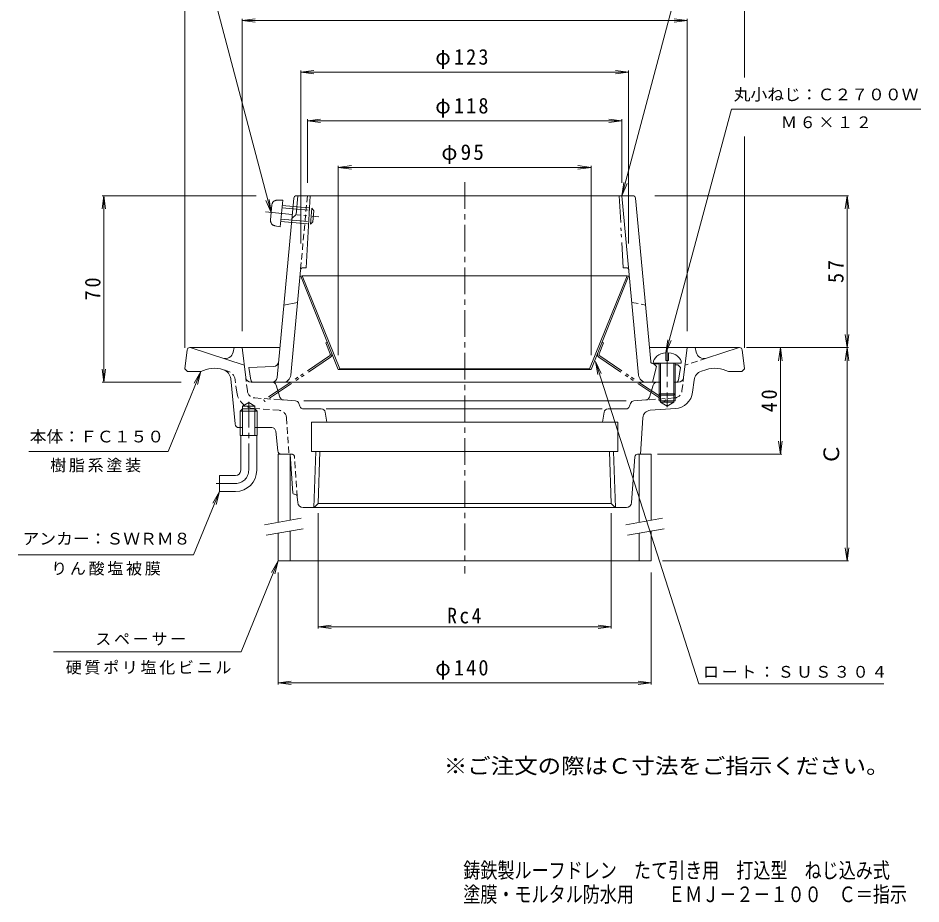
# Model space of a CAD drawing. Units: millimetres, scale not verified. Extents: x -193 to 148, y -230 to 275.
# Drawn here: x -190.9 to 147.7, y -229.9 to 102.5 of the extents above; entities that cross this region are included whole.
import ezdxf
from ezdxf.enums import TextEntityAlignment as Align

# ---------------------------------------------------------------- set-up
doc = ezdxf.new("R2010")
doc.units = ezdxf.units.MM
doc.header["$LTSCALE"] = 2
for name, pattern in [('CHAIN1', [8, 5, -1, 1, -1]), ('DASHED1', [1.8, 1.2, -0.6]), ('DOUBLE_CHAIN1', [8.8, 5, -1, 0.6, -0.6, 0.6, -1])]:
    doc.linetypes.add(name, pattern=pattern)
for name, color, linetype, lineweight in [('0-0_通り芯', 3, 'Continuous', 9), ('0-2_仕上', 6, 'Continuous', 9), ('0-3_建具', 4, 'Continuous', 9), ('0-4_その他', 7, 'Continuous', 9), ('0-5_寸法', 7, 'Continuous', 9), ('0-6_ハッチ', 2, 'DOUBLE_CHAIN1', 9), ('0-A', 4, 'Continuous', 9)]:
    doc.layers.add(name, color=color, linetype=linetype, lineweight=lineweight)
doc.layers.add('F-4_F-4ﾚｲﾔ', color=6, linetype='Continuous')
doc.layers.add('F-5_F-5ﾚｲﾔ', color=2, linetype='Continuous')
doc.styles.add('ＭＳ ゴシック', font='')
doc.styles.get('ＭＳ ゴシック').set_extended_font_data('MS Gothic')

msp = doc.modelspace()

# ---------------------------------------------------------------- linework, layer by layer
at = {"layer": '0-0_通り芯', "linetype": 'CHAIN1'}
for p, q in [((-23.414, 40.901), (-23.414, -105.849)), ((-104.414, -67.14), (-104.414, -41.413)), ((-109.414, -72.14), (-116.575, -72.14))]:
    msp.add_line(p, q, dxfattribs=at)
at = {"layer": '0-0_通り芯'}
for p, q in [((-127.524, -22.016), (-128.414, -29.14)), ((-126.531, -21.14), (-92.696, -21.14)), ((-106.104, -27.739), (-126.414, -21.14)), ((-110.256, -22.863), (-109.914, -21.14)), ((-105.537, -32.356), (-106.914, -21.14)), ((45.868, -21.14), (79.703, -21.14)), ((58.705, -32.383), (60.086, -21.14)), ((63.428, -22.863), (63.086, -21.14)), ((67.298, -25.132), (79.586, -21.14)), ((80.696, -22.016), (81.586, -29.14)), ((-127.414, -30.14), (-128.414, -29.14)), ((-122.414, -30.14), (-127.414, -30.14)), ((67.066, -29.413), (65.359, -29.968)), ((75.586, -30.14), (80.586, -30.14)), ((80.586, -30.14), (81.586, -29.14)), ((-109.544, -49.782), (-111.164, -32.832)), ((62.062, -37.865), (62.625, -33.285)), ((-95.524, -34.14), (-103.549, -34.14)), ((-94.09, -35.201), (-92.715, -39.699)), ((47.262, -35.201), (45.887, -39.699)), ((48.696, -34.14), (50.086, -34.14)), ((55.086, -34.14), (56.72, -34.14)), ((49.586, -38.493), (49.586, -41.14)), ((50.086, -38.993), (50.086, -41.64)), ((55.086, -38.993), (55.086, -41.64)), ((55.586, -38.493), (55.586, -41.14)), ((-106.774, -43.14), (-104.414, -41.777)), ((-106.774, -54.14), (-106.774, -43.14)), ((-102.054, -43.14), (-106.774, -43.14)), ((-102.054, -43.14), (-104.414, -41.777)), ((-102.054, -54.14), (-102.054, -43.14)), ((-91.386, -40.757), (-86.915, -41.069)), ((-85.597, -42.092), (-85.256, -43.114)), ((37.117, -41.14), (-83.78, -41.14)), ((38.769, -42.091), (38.428, -43.114)), ((44.557, -40.757), (40.087, -41.07)), ((46.204, -44.652), (55.603, -43.994)), ((49.586, -41.14), (55.586, -41.14)), ((50.086, -41.64), (52.586, -43.083)), ((-106.774, -44.14), (-107.589, -44.939)), ((-101.239, -44.939), (-107.589, -44.939)), ((-107.589, -54.14), (-107.589, -44.939)), ((-102.054, -44.14), (-106.774, -44.14)), ((-101.239, -44.939), (-102.054, -44.14)), ((-101.239, -54.14), (-101.239, -44.939)), ((-77.185, -44.14), (-83.833, -44.14)), ((-75.705, -45.393), (-75.081, -49.14)), ((-75.317, -44.14), (28.201, -44.14)), ((28.877, -45.393), (28.253, -49.14)), ((30.357, -44.14), (37.005, -44.14)), ((-80.914, -49.14), (-80.914, -60.14)), ((34.086, -49.14), (-80.914, -49.14)), ((34.086, -49.14), (34.086, -60.14)), ((43.42, -47.437), (42.473, -61.14)), ((-108.051, -51.14), (-106.774, -51.14)), ((-101.239, -54.14), (-107.589, -54.14)), ((-107.414, -67.14), (-107.414, -54.14)), ((-102.054, -51.14), (-95.771, -51.14)), ((-101.414, -67.14), (-101.414, -54.14)), ((-93.549, -59.789), (-94.279, -52.49)), ((34.086, -60.14), (-80.914, -60.14)), ((-79.929, -81.14), (-79.273, -60.14)), ((-78.403, -79.628), (-77.794, -60.14)), ((31.575, -79.628), (30.966, -60.14)), ((33.101, -81.14), (32.445, -60.14)), ((-88.914, -61.14), (-92.057, -61.14)), ((-87.909, -75.674), (-88.914, -61.14)), ((39.215, -79.277), (40.404, -62.071)), ((41.402, -61.14), (42.473, -61.14)), ((-115.414, -69.139), (-115.414, -75.14)), ((-109.414, -69.139), (-115.414, -69.139)), ((-109.414, -75.14), (-115.414, -75.14)), ((-87.411, -76.14), (-87.193, -76.14)), ((-86.195, -77.071), (-86.043, -79.278)), ((-84.048, -81.14), (37.219, -81.14)), ((-79.914, -81.14), (-78.403, -79.628)), ((31.575, -79.628), (-78.403, -79.628)), ((33.086, -81.14), (31.575, -79.628))]:
    msp.add_line(p, q, dxfattribs=at)
at = {"layer": '0-0_通り芯', "linetype": 'DASHED1'}
for p, q in [((67.298, -25.132), (59.276, -27.739)), ((-112.187, -29.968), (-113.91, -29.408)), ((-108.89, -37.865), (-109.453, -33.285)), ((-104.92, -37.377), (-105.53, -32.411)), ((58.092, -37.377), (58.705, -32.383)), ((-102.152, -40.004), (-91.386, -40.757)), ((55.324, -40.004), (44.557, -40.757)), ((-93.032, -44.652), (-102.431, -43.994)), ((-90.249, -47.437), (-89.301, -61.14)), ((-88.23, -61.14), (-88.914, -61.14)), ((-86.195, -77.071), (-87.232, -62.071))]:
    msp.add_line(p, q, dxfattribs=at)
at = {"layer": '0-0_通り芯'}
msp.add_lwpolyline([(50.086, -41.64), (55.086, -41.64), (52.586, -43.083)], dxfattribs=at)
for centre, radius, start, end in [((-126.531, -22.14), 1, 90, 172.87463), ((-113.199, -22.279), 3, 251.99986, 348.76921), ((66.371, -22.279), 3, 191.23079, 288.00014), ((79.703, -22.14), 1, 7.12537, 90), ((-117.293, -39.875), 11, 71.9991, 117.74344), ((-115.146, -33.212), 4, 5.46083, 71.99992), ((66.595, -33.772), 4, 108.00093, 173.00011), ((70.465, -39.875), 11, 62.25656, 108.0009), ((-103.549, -32.14), 2, 187.00008, 270), ((56.72, -32.14), 2, 270, 352.99992), ((-95.524, -35.64), 1.5, 16.99075, 90), ((48.696, -35.64), 1.5, 90, 163.00925), ((-91.281, -39.261), 1.5, 196.99075, 265.99974), ((44.453, -39.261), 1.5, 274.00026, 343.00925), ((55.115, -37.011), 7, 274.00031, 353.00008), ((-87.02, -42.566), 1.5, 18.43495, 85.99969), ((-83.833, -42.64), 1.5, 198.43495, 270), ((37.005, -42.64), 1.5, 270, 341.56505), ((40.192, -42.566), 1.5, 94.00031, 161.56505), ((-77.185, -45.64), 1.5, 9.46248, 90), ((30.357, -45.64), 1.5, 90, 170.53752), ((46.413, -47.644), 3, 94.00027, 176.04565), ((-108.051, -49.64), 1.5, 185.46077, 270), ((-95.771, -52.64), 1.5, 5.71059, 90), ((-92.057, -59.64), 1.5, 185.71059, 270), ((41.402, -62.14), 1, 90, 176.04605), ((-109.414, -67.14), 2, 270, 0), ((-109.414, -67.14), 8, 270, 0), ((-87.411, -75.64), 0.5, 183.95718, 270), ((-87.193, -77.14), 1, 3.95312, 90), ((-84.048, -79.14), 2, 183.95448, 270), ((37.219, -79.14), 2, 270, 356.04552)]:
    msp.add_arc(centre, radius, start, end, dxfattribs=at)
at = {"layer": '0-0_通り芯', "linetype": 'DASHED1'}
for centre, radius, start, end in [((-113.423, -33.772), 4, 6.99989, 72.00009), ((-101.943, -37.011), 7, 186.99992, 265.99969), ((-101.943, -37.011), 3, 186.99992, 265.99969), ((55.115, -37.011), 3, 274.00031, 353.00008), ((-93.241, -47.644), 3, 3.95435, 85.99973), ((-88.23, -62.14), 1, 3.95395, 90)]:
    msp.add_arc(centre, radius, start, end, dxfattribs=at)
at = {"layer": '0-0_通り芯', "linetype": 'CHAIN1'}
msp.add_arc((-109.414, -67.14), 5, 270, 0, dxfattribs=at)
at = {"layer": '0-2_仕上'}
for p, q in [((-87.52, 34.953), (-93.756, -32.324)), ((-85.929, 35.86), (-86.578, 28.86)), ((-86.524, 35.86), (39.696, 35.86)), ((-81.414, 35.86), (-82.829, 8.86)), ((41.822, -31.416), (35.586, 35.86)), ((40.691, 34.953), (46.37, -26.314)), ((-86.578, 28.86), (-88.223, 27.36)), ((-85.001, 7.953), (-88.65, -31.416)), ((-84.005, 8.86), (-82.829, 8.86)), ((-86.122, -4.14), (-91.236, -5.14)), ((-95.108, -28.218), (-104.414, -28.64)), ((-103.563, -33.318), (-104.414, -28.64)), ((48.586, -28.232), (47.086, -34.14)), ((49.586, -27.323), (47.321, -27.22)), ((47.586, -27.232), (48.586, -28.232)), ((56.586, -27.64), (55.586, -27.594)), ((57.586, -28.64), (56.586, -27.64)), ((56.735, -33.318), (57.586, -28.64)), ((-95.517, -34.14), (48.689, -34.14))]:
    msp.add_line(p, q, dxfattribs=at)
at = {"layer": '0-2_仕上', "linetype": 'DASHED1'}
for p, q in [((-82.414, 35.86), (-85.001, 7.953)), ((39.294, -4.14), (44.408, -5.14))]:
    msp.add_line(p, q, dxfattribs=at)
at = {"layer": '0-2_仕上', "linetype": 'DOUBLE_CHAIN1'}
for p in [(34.586, 35.86), (37.177, 8.86)]:
    msp.add_line(p, (36.001, 8.86), dxfattribs=at)
at = {"layer": '0-2_仕上'}
for centre, radius, start, end in [((-86.524, 34.86), 1, 90, 174.70436), ((39.696, 34.86), 1, 5.2957, 90), ((-84.005, 7.86), 1, 90, 174.70509), ((-95.198, -26.22), 2, 272.59178, 354.70433), ((47.366, -26.221), 1, 185.2957, 267.40889), ((-102.58, -33.14), 1, 190.3056, 270), ((-95.747, -32.14), 2, 270, 354.70433), ((-91.637, -31.14), 3, 270, 354.70436), ((44.809, -31.14), 3, 185.29565, 270), ((55.751, -33.14), 1, 270, 349.6944)]:
    msp.add_arc(centre, radius, start, end, dxfattribs=at)
at = {"layer": '0-2_仕上', "linetype": 'DOUBLE_CHAIN1'}
msp.add_arc((37.177, 7.86), 1, 5.29491, 90, dxfattribs=at)
at = {"layer": '0-3_建具'}
for p, q in [((-93.414, -61.14), (-93.414, -86.681)), ((-92.057, -61.14), (-93.414, -61.14)), ((-88.914, -61.14), (-88.914, -85.888)), ((42.086, -61.14), (42.086, -86.681)), ((42.473, -61.14), (46.586, -61.14)), ((46.586, -61.14), (46.586, -85.888)), ((-93.414, -90.743), (-93.414, -101.14)), ((-88.914, -89.95), (-88.914, -101.14)), ((42.086, -90.743), (42.086, -101.14)), ((46.586, -89.95), (46.586, -101.14)), ((-93.414, -101.14), (46.586, -101.14))]:
    msp.add_line(p, q, dxfattribs=at)
at = {"layer": '0-3_建具', "color": 7}
for p, q in [((-98.527, -87.583), (-84.74, -85.152)), ((36.973, -87.583), (50.76, -85.152)), ((-97.833, -91.522), (-84.046, -89.091)), ((37.667, -91.522), (51.454, -89.091))]:
    msp.add_line(p, q, dxfattribs=at)
at = {"layer": '0-4_その他'}
for p, q in [((-128.414, 119.587), (-128.414, -21.204)), ((81.586, 119.587), (81.586, 80.204)), ((-106.914, 101.598), (-101.957, 102.251)), ((-106.914, 102.198), (-106.914, -15.007)), ((-106.914, 101.598), (60.086, 101.598)), ((-106.914, 101.598), (-101.957, 100.945)), ((60.086, 101.598), (55.129, 102.251)), ((60.086, 101.598), (55.129, 100.945)), ((60.086, 102.198), (60.086, -15.007)), ((-84.914, 82.245), (-79.957, 82.897)), ((-84.914, 82.845), (-84.914, 17.946)), ((-84.914, 82.245), (38.086, 82.245)), ((-84.914, 82.245), (-79.957, 81.592)), ((38.086, 82.245), (33.129, 82.897)), ((38.086, 82.245), (33.129, 81.592)), ((38.086, 82.845), (38.086, 17.946)), ((-82.414, 63.942), (-77.457, 64.595)), ((-82.414, 64.542), (-82.414, 40.645)), ((35.586, 63.942), (30.629, 64.595)), ((35.586, 64.542), (35.586, 40.645)), ((-82.414, 63.942), (35.586, 63.942)), ((-82.414, 63.942), (-77.457, 63.29)), ((35.586, 63.942), (30.629, 63.29)), ((81.586, 58.102), (81.586, -21.204)), ((-70.814, 46.514), (-65.857, 47.167)), ((-70.814, 47.114), (-70.814, -23.897)), ((-70.814, 46.514), (23.986, 46.514)), ((-70.814, 46.514), (-65.857, 45.861)), ((23.986, 46.514), (19.029, 47.167)), ((23.986, 46.514), (19.029, 45.861)), ((23.986, 47.114), (23.986, -23.897)), ((-158.727, 35.86), (-159.38, 30.903)), ((-159.327, 35.86), (-101.639, 35.86)), ((-158.727, -34.14), (-158.727, 35.86)), ((-158.727, 35.86), (-158.074, 30.903)), ((120.583, 35.86), (47.957, 35.86)), ((119.983, 35.86), (119.33, 30.903)), ((119.983, -21.14), (119.983, 35.86)), ((119.983, 35.86), (120.635, 30.903)), ((119.983, -21.14), (119.33, -16.182)), ((119.983, -21.14), (120.635, -16.182)), ((120.583, -21.14), (82.241, -21.14)), ((94.986, -21.14), (94.334, -26.097)), ((94.986, -61.14), (94.986, -21.14)), ((94.986, -21.14), (95.639, -26.097)), ((119.983, -21.14), (119.33, -26.097)), ((119.983, -101.14), (119.983, -21.14)), ((119.983, -21.14), (120.635, -26.097)), ((-158.727, -34.14), (-159.38, -29.182)), ((-158.727, -34.14), (-158.074, -29.182)), ((-159.327, -34.14), (-129.718, -34.14)), ((94.986, -61.14), (94.334, -56.182)), ((94.986, -61.14), (95.639, -56.182)), ((95.586, -61.14), (48.889, -61.14)), ((-78.403, -126.491), (-78.403, -83.244)), ((31.575, -126.491), (31.575, -83.244)), ((119.983, -101.14), (119.33, -96.182)), ((119.983, -101.14), (120.635, -96.182)), ((120.583, -101.14), (50.753, -101.14)), ((-93.414, -147.523), (-93.414, -105.444)), ((46.586, -147.523), (46.586, -105.444)), ((-78.403, -125.891), (-73.446, -125.239)), ((31.575, -125.891), (26.617, -125.239)), ((-78.403, -125.891), (31.575, -125.891)), ((-78.403, -125.891), (-73.446, -126.544)), ((31.575, -125.891), (26.617, -126.544)), ((-93.414, -146.923), (-88.457, -146.27)), ((-93.414, -146.923), (46.586, -146.923)), ((-93.414, -146.923), (-88.457, -147.575)), ((46.586, -146.923), (41.629, -146.27)), ((46.586, -146.923), (41.629, -147.575))]:
    msp.add_line(p, q, dxfattribs=at)
at = {"layer": '0-5_寸法'}
for p, q in [((35.586, 35.86), (62.155, 135.635)), ((-95.99, 29.573), (-121.735, 126.988)), ((52.086, -23.111), (76.719, 68.293)), ((76.719, 68.293), (147.715, 68.293)), ((35.586, 35.86), (36.239, 40.818)), ((35.586, 35.86), (37.499, 40.48)), ((-95.99, 29.573), (-98.051, 34.128)), ((-95.99, 29.573), (-96.802, 34.507)), ((52.086, -23.111), (52.738, -18.154)), ((52.086, -23.111), (53.999, -18.491)), ((25.608, -26.296), (64.451, -147.298)), ((25.608, -26.296), (27.744, -30.817)), ((25.608, -26.296), (26.502, -31.216)), ((-122.414, -30.14), (-134.598, -60.138)), ((-122.414, -30.14), (-124.876, -34.491)), ((-122.414, -30.14), (-123.666, -34.98)), ((-134.598, -60.138), (-186.857, -60.138)), ((-115.414, -75.14), (-125.082, -98.833)), ((-115.414, -75.14), (-117.876, -79.491)), ((-115.414, -75.14), (-116.666, -79.98)), ((-125.082, -98.833), (-190.921, -98.833)), ((-93.414, -101.14), (-107.21, -135.286)), ((-93.414, -101.14), (-95.876, -105.491)), ((-93.414, -101.14), (-94.666, -105.98)), ((-107.21, -135.286), (-177.646, -135.286)), ((64.451, -147.298), (133.8, -147.298))]:
    msp.add_line(p, q, dxfattribs=at)
at = {"layer": '0-6_ハッチ', "linetype": 'Continuous'}
for p, q in [((-84.358, 5.86), (-84.914, 5.636)), ((-84.914, 5.636), (-70.814, -29.364)), ((-84.358, 5.86), (-70.258, -29.14)), ((37.529, 5.86), (-84.358, 5.86)), ((38.086, 5.636), (23.986, -29.364)), ((37.529, 5.86), (38.086, 5.636)), ((-70.814, -29.364), (-70.258, -29.14)), ((23.986, -29.364), (-70.814, -29.364)), ((23.986, -29.364), (23.429, -29.14))]:
    msp.add_line(p, q, dxfattribs=at)
at = {"layer": '0-6_ハッチ'}
for p, q in [((-74.968, -19.052), (-75.525, -19.276)), ((-73.838, -23.464), (-75.525, -19.276)), ((27.01, -23.464), (28.697, -19.276)), ((28.14, -19.052), (28.697, -19.276)), ((-74.058, -24.185), (-98.75, -40.867)), ((-73.722, -24.683), (-98.414, -41.364)), ((26.894, -24.683), (51.586, -41.364)), ((27.23, -24.185), (51.922, -40.867)), ((-98.414, -41.364), (-98.75, -40.867)), ((51.586, -41.364), (51.922, -40.867))]:
    msp.add_line(p, q, dxfattribs=at)
at = {"layer": '0-6_ハッチ', "linetype": 'Continuous'}
msp.add_lwpolyline([(37.529, 5.86), (23.429, -29.14), (-70.258, -29.14)], dxfattribs=at)
at = {"layer": '0-6_ハッチ'}
for centre, radius, start, end in [((-74.394, -23.688), 0.6, 304.04227, 21.94041), ((-74.394, -23.688), 1.2, 304.04227, 21.94041), ((27.566, -23.688), 1.2, 158.05959, 235.95773), ((27.566, -23.688), 0.6, 158.05959, 235.95773)]:
    msp.add_arc(centre, radius, start, end, dxfattribs=at)
at = {"layer": '0-A', "linetype": 'DOUBLE_CHAIN1'}
for p, q in [((-93.736, 34.206), (-91.654, 34.199)), ((-91.654, 34.199), (-92.559, 24.24)), ((-95.735, 32.387), (-96.246, 26.758)), ((-91.914, 31.341), (-79.963, 30.255)), ((-91.835, 32.208), (-80.751, 31.2)), ((-80.751, 31.2), (-81.294, 25.225)), ((-79.963, 30.255), (-80.751, 31.2)), ((-98.127, 29.767), (-78.099, 27.947)), ((-92.299, 27.099), (-80.348, 26.012)), ((-79.963, 30.255), (-80.348, 26.012)), ((-94.608, 24.609), (-92.559, 24.24)), ((-92.378, 26.232), (-81.294, 25.225)), ((-80.348, 26.012), (-81.294, 25.225))]:
    msp.add_line(p, q, dxfattribs=at)
at = {"layer": '0-A'}
for p, q in [((52.086, -23.111), (52.086, -25.993)), ((53.086, -23.111), (53.086, -25.993)), ((47.336, -26.993), (57.836, -26.993)), ((49.586, -26.993), (49.586, -38.493)), ((50.086, -26.993), (50.086, -38.993)), ((52.086, -25.993), (53.086, -25.993)), ((55.086, -26.993), (55.086, -38.993)), ((55.586, -26.993), (55.586, -38.493)), ((49.586, -38.493), (55.586, -38.493)), ((49.586, -38.493), (50.086, -38.993)), ((50.086, -38.993), (55.086, -38.993)), ((55.586, -38.493), (55.086, -38.993))]:
    msp.add_line(p, q, dxfattribs=at)
at = {"layer": '0-A', "linetype": 'CHAIN1'}
msp.add_line((52.586, -21.958), (52.586, -43.41), dxfattribs=at)
at = {"layer": '0-A', "linetype": 'DOUBLE_CHAIN1'}
for centre, start, end in [((-93.743, 32.206), 89.80701, 174.80699), ((-94.254, 26.577), 174.80699, 259.80698)]:
    msp.add_arc(centre, 2, start, end, dxfattribs=at)
at = {"layer": '0-A'}
for start_param, end_param in [(1.6661844, 3.1415927), (6.2831853, 7.7585933)]:
    msp.add_ellipse((52.586, -26.993), major_axis=(5.25, 0), ratio=0.7428, start_param=start_param, end_param=end_param, dxfattribs=at)

# ---------------------------------------------------------------- texts
at = {"layer": '0-4_その他', "color": 2, "style": 'ＭＳ ゴシック'}
msp.add_text('Ｃ', height=5.865, rotation=90, dxfattribs=at).set_placement((118.783, -65.14), align=Align.BOTTOM_LEFT)
at = {"layer": '0-4_その他', "color": 2, "char_height": 5.865, "attachment_point": 7, "style": 'ＭＳ ゴシック'}
for s, insert in [('\\T1.21;\\W0.95;φ123', (-34.414, 83.445)), ('\\T1.21;\\W0.95;φ118', (-34.414, 65.142)), ('\\T1.19;φ95', (-32.164, 47.714)), ('\\T1.27;\\W0.9;Rc4', (-29.914, -124.691)), ('\\T1.21;\\W0.95;φ140', (-34.414, -145.723))]:
    msp.add_mtext(s, dxfattribs=dict(at, insert=insert))
at = {"layer": '0-4_その他', "color": 2, "char_height": 5.865, "attachment_point": 7, "rotation": 90, "style": 'ＭＳ ゴシック'}
for s, insert in [('\\T1.27;\\W0.95;57', (118.783, 3.11)), ('\\T1.27;\\W0.95;70', (-159.927, -3.39)), ('\\T1.27;\\W0.95;40', (93.786, -45.39))]:
    msp.add_mtext(s, dxfattribs=dict(at, insert=insert))
at = {"layer": '0-5_寸法', "style": 'ＭＳ ゴシック', "width": 1.05}
for s, p in [('丸小ねじ：Ｃ２７００Ｗ', (77.479, 70.335)), ('本体：ＦＣ１５０', (-186.546, -58.009)), ('アンカー：ＳＷＲＭ８', (-189.27, -96.315))]:
    msp.add_text(s, height=4.399, dxfattribs=at).set_placement(p, align=Align.BOTTOM_LEFT)
at = {"layer": '0-5_寸法', "char_height": 4.399, "attachment_point": 7, "style": 'ＭＳ ゴシック'}
for s, insert in [('\\T1.17;Ｍ６×１２', (95.217, 61.148)), ('\\T1.17;樹脂系塗装', (-178.861, -67.95)), ('\\T1.17;りん酸塩被膜', (-178.502, -106.67)), ('\\T1.17;スペーサー', (-161.942, -132.906)), ('\\T1.17;硬質ポリ塩化ビニル', (-173.057, -143.808)), ('\\T1.17;ロート：ＳＵＳ３０４', (65.923, -145.147))]:
    msp.add_mtext(s, dxfattribs=dict(at, insert=insert))
at = {"layer": 'F-4_F-4ﾚｲﾔ', "style": 'ＭＳ ゴシック', "width": 0.8}
for s, p in [('鋳鉄製ルーフドレン\u3000たて引き用\u3000打込型\u3000ねじ込み式', (-23.924, -221.933)), ('塗膜・モルタル防水用\u3000\u3000ＥＭＪ－２－１００\u3000Ｃ＝指示', (-23.924, -230.933))]:
    msp.add_text(s, height=5.865, dxfattribs=at).set_placement(p, align=Align.BOTTOM_LEFT)
at = {"layer": 'F-5_F-5ﾚｲﾔ', "style": 'ＭＳ ゴシック', "width": 1.1}
msp.add_text('※ご注文の際はＣ寸法をご指示ください。', height=5.865, dxfattribs=at).set_placement((-31.26, -182.758), align=Align.BOTTOM_LEFT)

doc.saveas('drawing.dxf')
